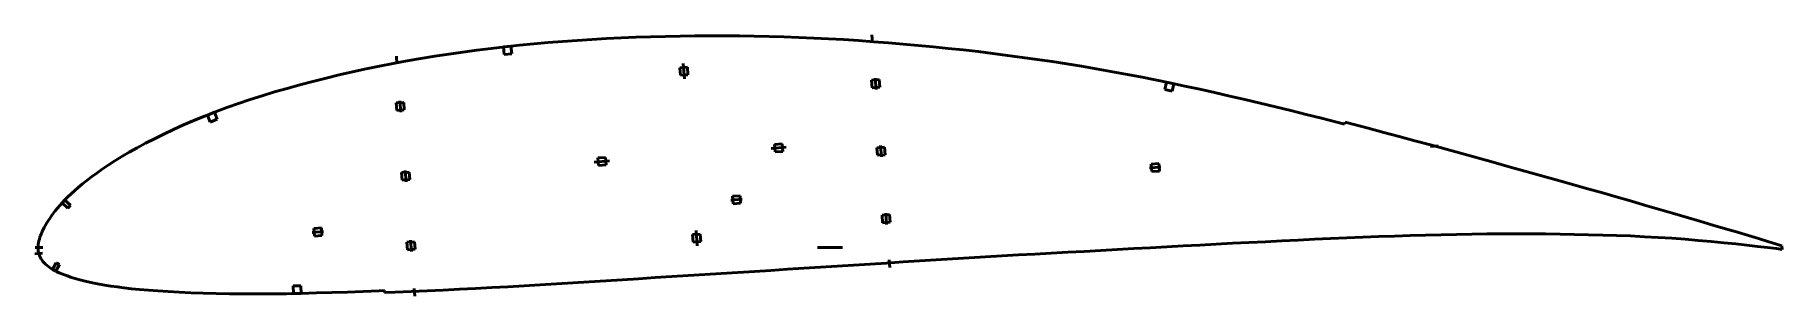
# Model space of a CAD drawing. Header units: metres. Extents: x -344 to 574, y -25 to 112.
import ezdxf

# ---------------------------------------------------------------- set-up
doc = ezdxf.new("R2010")
doc.units = ezdxf.units.M
for name, color, linetype, lineweight in [('FoilLayer', 1, 'Continuous', 50), ('StringerLayer', 1, 'Continuous', 50), ('SubLayer', 1, 'Continuous', 50)]:
    doc.layers.add(name, color=color, linetype=linetype, lineweight=lineweight)

msp = doc.modelspace()

# ---------------------------------------------------------------- linework, layer by layer
at = {"layer": 'FoilLayer'}
for p, q in [((-36.37, 110.21), (-44.09, 109.83)), ((-28.63, 110.54), (-36.37, 110.21)), ((-20.88, 110.81), (-28.63, 110.54)), ((-13.11, 111.02), (-20.88, 110.81)), ((-5.34, 111.18), (-13.11, 111.02)), ((2.45, 111.29), (-5.34, 111.18)), ((10.23, 111.34), (2.45, 111.29)), ((18.01, 111.33), (10.23, 111.34)), ((25.8, 111.27), (18.01, 111.33)), ((33.59, 111.15), (25.8, 111.27)), ((41.39, 110.97), (33.59, 111.15)), ((49.19, 110.74), (41.39, 110.97)), ((57, 110.46), (49.19, 110.74)), ((64.82, 110.12), (57, 110.46)), ((-126.88, 101.68), (-134.23, 100.54)), ((-119.49, 102.75), (-126.88, 101.68)), ((-112.08, 103.75), (-119.49, 102.75)), ((-104.65, 104.69), (-112.08, 103.75)), ((-97.2, 105.57), (-104.65, 104.69)), ((-89.74, 106.37), (-97.2, 105.57)), ((-82.26, 107.1), (-89.74, 106.37)), ((-74.72, 107.76), (-82.26, 107.1)), ((-67.13, 108.36), (-74.72, 107.76)), ((-59.48, 108.9), (-67.13, 108.36)), ((-51.8, 109.39), (-59.48, 108.9)), ((-44.09, 109.83), (-51.8, 109.39)), ((72.65, 109.73), (64.82, 110.12)), ((80.49, 109.28), (72.65, 109.73)), ((88.33, 108.78), (80.49, 109.28)), ((96.19, 108.22), (88.33, 108.78)), ((104.05, 107.62), (96.19, 108.22)), ((111.92, 106.97), (104.05, 107.62)), ((119.79, 106.26), (111.92, 106.97)), ((127.65, 105.52), (119.79, 106.26)), ((135.51, 104.72), (127.65, 105.52)), ((143.34, 103.88), (135.51, 104.72)), ((151.16, 102.98), (143.34, 103.88)), ((158.95, 102.04), (151.16, 102.98)), ((166.74, 101.04), (158.95, 102.04)), ((174.52, 99.99), (166.74, 101.04)), ((-177.44, 92.36), (-184.45, 90.76)), ((-170.38, 93.89), (-177.44, 92.36)), ((-163.25, 95.35), (-170.38, 93.89)), ((-156.07, 96.75), (-163.25, 95.35)), ((-148.83, 98.08), (-156.07, 96.75)), ((-141.55, 99.34), (-148.83, 98.08)), ((-134.23, 100.54), (-141.55, 99.34)), ((182.29, 98.89), (174.52, 99.99)), ((190.05, 97.73), (182.29, 98.89)), ((197.8, 96.53), (190.05, 97.73)), ((205.54, 95.27), (197.8, 96.53)), ((213.27, 93.96), (205.54, 95.27)), ((221, 92.59), (213.27, 93.96)), ((228.73, 91.16), (221, 92.59)), ((-211.82, 83.69), (-218.42, 81.79)), ((-205.08, 85.54), (-211.82, 83.69)), ((-198.26, 87.35), (-205.08, 85.54)), ((-191.38, 89.1), (-198.26, 87.35)), ((-184.45, 90.76), (-191.38, 89.1)), ((236.48, 89.68), (228.73, 91.16)), ((244.24, 88.14), (236.48, 89.68)), ((252.02, 86.55), (244.24, 88.14)), ((259.81, 84.91), (252.02, 86.55)), ((267.64, 83.21), (259.81, 84.91)), ((275.5, 81.45), (267.64, 83.21)), ((-243.45, 73.6), (-249.38, 71.39)), ((-237.4, 75.74), (-243.45, 73.6)), ((-231.21, 77.82), (-237.4, 75.74)), ((-224.88, 79.84), (-231.21, 77.82)), ((-218.42, 81.79), (-224.88, 79.84)), ((283.41, 79.63), (275.5, 81.45)), ((291.38, 77.77), (283.41, 79.63)), ((299.41, 75.86), (291.38, 77.77)), ((307.46, 73.93), (299.41, 75.86)), ((315.52, 71.97), (307.46, 73.93)), ((-266.27, 64.45), (-271.57, 62.06)), ((-260.8, 66.81), (-266.27, 64.45)), ((-255.17, 69.12), (-260.8, 66.81)), ((-249.38, 71.39), (-255.17, 69.12)), ((323.58, 69.98), (315.52, 71.97)), ((331.64, 67.96), (323.58, 69.98)), ((339.72, 65.9), (331.64, 67.96)), ((343.8, 64.85), (339.72, 65.9)), ((344.06, 65.86), (343.8, 64.85)), ((348.08, 64.82), (344.06, 65.86)), ((356.21, 62.7), (348.08, 64.82)), ((-281.57, 57.23), (-286.24, 54.83)), ((-276.67, 59.64), (-281.57, 57.23)), ((-271.57, 62.06), (-276.67, 59.64)), ((364.35, 60.55), (356.21, 62.7)), ((372.51, 58.38), (364.35, 60.55)), ((380.68, 56.17), (372.51, 58.38)), ((388.89, 53.94), (380.68, 56.17)), ((-298.72, 47.84), (-302.36, 45.59)), ((-294.82, 50.13), (-298.72, 47.84)), ((-290.66, 52.46), (-294.82, 50.13)), ((-286.24, 54.83), (-290.66, 52.46)), ((397.13, 51.68), (388.89, 53.94)), ((405.38, 49.41), (397.13, 51.68)), ((413.65, 47.13), (405.38, 49.41)), ((421.91, 44.83), (413.65, 47.13)), ((-314.59, 37.22), (-317.1, 35.3)), ((-311.87, 39.21), (-314.59, 37.22)), ((-308.93, 41.27), (-311.87, 39.21)), ((-305.77, 43.4), (-308.93, 41.27)), ((-302.36, 45.59), (-305.77, 43.4)), ((430.18, 42.52), (421.91, 44.83)), ((438.45, 40.21), (430.18, 42.52)), ((446.69, 37.9), (438.45, 40.21)), ((454.87, 35.6), (446.69, 37.9)), ((-325.33, 28.24), (-327.02, 26.61)), ((-323.52, 29.92), (-325.33, 28.24)), ((-321.55, 31.66), (-323.52, 29.92)), ((-319.42, 33.45), (-321.55, 31.66)), ((-317.1, 35.3), (-319.42, 33.45)), ((462.96, 33.33), (454.87, 35.6)), ((470.92, 31.08), (462.96, 33.33)), ((478.74, 28.89), (470.92, 31.08)), ((486.42, 26.7), (478.74, 28.89)), ((-333.68, 19.27), (-334.72, 17.93)), ((-332.55, 20.65), (-333.68, 19.27)), ((-331.33, 22.06), (-332.55, 20.65)), ((-330.01, 23.53), (-331.33, 22.06)), ((-328.57, 25.04), (-330.01, 23.53)), ((-327.02, 26.61), (-328.57, 25.04)), ((493.98, 24.53), (486.42, 26.7)), ((501.42, 22.34), (493.98, 24.53)), ((508.77, 20.2), (501.42, 22.34)), ((516.02, 18.13), (508.77, 20.2)), ((-340.01, 9.58), (-340.51, 8.53)), ((-339.44, 10.66), (-340.01, 9.58)), ((-338.8, 11.79), (-339.44, 10.66)), ((-338.12, 12.96), (-338.8, 11.79)), ((-337.38, 14.16), (-338.12, 12.96)), ((-336.56, 15.38), (-337.38, 14.16)), ((-335.68, 16.64), (-336.56, 15.38)), ((-334.72, 17.93), (-335.68, 16.64)), ((523.21, 16.03), (516.02, 18.13)), ((530.34, 13.92), (523.21, 16.03)), ((537.27, 11.87), (530.34, 13.92)), ((543.89, 9.9), (537.27, 11.87)), ((550.14, 8.05), (543.89, 9.9)), ((-342.63, 0.82), (-342.67, -0.06)), ((-342.55, 1.7), (-342.63, 0.82)), ((-342.41, 2.61), (-342.55, 1.7)), ((-342.23, 3.55), (-342.41, 2.61)), ((-342, 4.5), (-342.23, 3.55)), ((-341.71, 5.44), (-342, 4.5)), ((-341.36, 6.42), (-341.71, 5.44)), ((-340.95, 7.46), (-341.36, 6.42)), ((-340.51, 8.53), (-340.95, 7.46)), ((241.69, -0.05), (250.36, 0.41)), ((250.36, 0.41), (259.03, 0.88)), ((259.03, 0.88), (267.68, 1.34)), ((267.68, 1.34), (276.32, 1.81)), ((276.32, 1.81), (284.94, 2.26)), ((284.94, 2.26), (293.54, 2.7)), ((293.54, 2.7), (302.15, 3.12)), ((302.15, 3.12), (310.77, 3.54)), ((310.77, 3.54), (319.37, 3.95)), ((319.37, 3.95), (327.94, 4.36)), ((327.94, 4.36), (336.44, 4.76)), ((336.44, 4.76), (344.88, 5.13)), ((344.88, 5.13), (353.29, 5.47)), ((353.29, 5.47), (361.67, 5.79)), ((361.67, 5.79), (369.96, 6.1)), ((369.96, 6.1), (378.17, 6.36)), ((378.17, 6.36), (386.34, 6.58)), ((386.34, 6.58), (394.49, 6.75)), ((394.49, 6.75), (402.61, 6.91)), ((402.61, 6.91), (410.66, 7.06)), ((410.66, 7.06), (418.56, 7.2)), ((418.56, 7.2), (426.3, 7.26)), ((426.3, 7.26), (434.03, 7.22)), ((434.03, 7.22), (441.75, 7.18)), ((441.75, 7.18), (449.4, 7.16)), ((449.4, 7.16), (456.95, 7.08)), ((456.95, 7.08), (464.46, 6.91)), ((464.46, 6.91), (471.96, 6.74)), ((471.96, 6.74), (479.38, 6.61)), ((479.38, 6.61), (486.69, 6.42)), ((486.69, 6.42), (493.97, 6.11)), ((493.97, 6.11), (501.3, 5.73)), ((501.3, 5.73), (508.6, 5.36)), ((508.6, 5.36), (515.71, 4.96)), ((515.71, 4.96), (522.68, 4.43)), ((522.68, 4.43), (529.61, 3.82)), ((529.61, 3.82), (536.41, 3.18)), ((536.41, 3.18), (542.99, 2.55)), ((542.99, 2.55), (549.26, 1.91)), ((549.26, 1.91), (555.18, 1.25)), ((555.95, 6.33), (550.14, 8.05)), ((555.18, 1.25), (560.74, 0.64)), ((561.28, 4.72), (555.95, 6.33)), ((560.74, 0.64), (565.91, 0.03)), ((566.17, 3.21), (561.28, 4.72)), ((565.91, 0.03), (570.67, -0.54)), ((570.68, 1.85), (566.17, 3.21)), ((573.49, 0.95), (570.68, 1.85)), ((573.62, -0.93), (573.49, 0.95)), ((-342.67, -0.06), (-342.67, -0.86)), ((-342.67, -0.86), (-342.61, -1.68)), ((-342.61, -1.68), (-342.48, -2.49)), ((-342.48, -2.49), (-342.27, -3.3)), ((-342.27, -3.3), (-342, -4.12)), ((-342, -4.12), (-341.65, -4.93)), ((-341.65, -4.93), (-341.23, -5.72)), ((-341.23, -5.72), (-340.74, -6.5)), ((-340.74, -6.5), (-340.16, -7.26)), ((-340.16, -7.26), (-339.51, -8.01)), ((-339.51, -8.01), (-338.78, -8.74)), ((-338.78, -8.74), (-337.98, -9.45)), ((85.79, -9.21), (94.47, -8.65)), ((94.47, -8.65), (103.16, -8.09)), ((103.16, -8.09), (111.83, -7.54)), ((111.83, -7.54), (120.5, -6.99)), ((120.5, -6.99), (129.16, -6.45)), ((129.16, -6.45), (137.81, -5.92)), ((137.81, -5.92), (146.47, -5.39)), ((146.47, -5.39), (155.11, -4.87)), ((155.11, -4.87), (163.75, -4.36)), ((163.75, -4.36), (172.38, -3.87)), ((172.38, -3.87), (181.01, -3.38)), ((181.01, -3.38), (189.66, -2.91)), ((189.66, -2.91), (198.33, -2.44)), ((198.33, -2.44), (207, -1.96)), ((207, -1.96), (215.68, -1.48)), ((215.68, -1.48), (224.36, -1)), ((224.36, -1), (233.02, -0.52)), ((233.02, -0.52), (241.69, -0.05)), ((570.67, -0.54), (573.62, -0.93)), ((-337.98, -9.45), (-337.1, -10.14)), ((-337.1, -10.14), (-336.16, -10.8)), ((-336.16, -10.8), (-335.14, -11.44)), ((-335.14, -11.44), (-334.05, -12.06)), ((-334.05, -12.06), (-332.87, -12.66)), ((-332.87, -12.66), (-331.6, -13.24)), ((-331.6, -13.24), (-330.25, -13.8)), ((-330.25, -13.8), (-328.8, -14.36)), ((-328.8, -14.36), (-327.26, -14.91)), ((-327.26, -14.91), (-325.62, -15.46)), ((-325.62, -15.46), (-323.88, -16.01)), ((-323.88, -16.01), (-322.02, -16.55)), ((-322.02, -16.55), (-320.04, -17.09)), ((-320.04, -17.09), (-317.91, -17.61)), ((-317.91, -17.61), (-315.62, -18.13)), ((-315.62, -18.13), (-313.15, -18.64)), ((-61.66, -18.47), (-53.05, -17.94)), ((-53.05, -17.94), (-44.42, -17.41)), ((-44.42, -17.41), (-35.79, -16.87)), ((-35.79, -16.87), (-27.13, -16.32)), ((-27.13, -16.32), (-18.45, -15.77)), ((-18.45, -15.77), (-9.76, -15.22)), ((-9.76, -15.22), (-1.08, -14.67)), ((-1.08, -14.67), (7.61, -14.13)), ((7.61, -14.13), (16.3, -13.59)), ((16.3, -13.59), (24.98, -13.05)), ((24.98, -13.05), (33.66, -12.5)), ((33.66, -12.5), (42.35, -11.94)), ((42.35, -11.94), (51.04, -11.39)), ((51.04, -11.39), (59.73, -10.84)), ((59.73, -10.84), (68.42, -10.3)), ((68.42, -10.3), (77.11, -9.76)), ((77.11, -9.76), (85.79, -9.21)), ((-313.15, -18.64), (-310.5, -19.15)), ((-310.5, -19.15), (-307.63, -19.67)), ((-307.63, -19.67), (-304.53, -20.18)), ((-304.53, -20.18), (-301.19, -20.67)), ((-301.19, -20.67), (-297.56, -21.15)), ((-297.56, -21.15), (-293.63, -21.6)), ((-293.63, -21.6), (-289.35, -22.02)), ((-289.35, -22.02), (-284.71, -22.41)), ((-284.71, -22.41), (-279.69, -22.79)), ((-279.69, -22.79), (-274.3, -23.14)), ((-274.3, -23.14), (-268.54, -23.45)), ((-268.54, -23.45), (-262.42, -23.7)), ((-262.42, -23.7), (-255.95, -23.91)), ((-255.95, -23.91), (-249.14, -24.07)), ((-249.14, -24.07), (-242.07, -24.2)), ((-242.07, -24.2), (-234.8, -24.29)), ((-234.8, -24.29), (-227.39, -24.32)), ((-227.39, -24.32), (-219.86, -24.3)), ((-219.86, -24.3), (-212.19, -24.2)), ((-212.19, -24.2), (-204.37, -24.04)), ((-204.37, -24.04), (-196.4, -23.84)), ((-196.4, -23.84), (-188.32, -23.61)), ((-188.32, -23.61), (-180.13, -23.34)), ((-180.13, -23.34), (-171.85, -23.03)), ((-171.85, -23.03), (-163.48, -22.71)), ((-163.48, -22.71), (-160.67, -22.6)), ((-160.67, -22.6), (-160.63, -23.65)), ((-160.63, -23.65), (-155.03, -23.43)), ((-155.03, -23.43), (-146.62, -23.09)), ((-146.62, -23.09), (-138.22, -22.72)), ((-138.22, -22.72), (-129.8, -22.32)), ((-129.8, -22.32), (-121.33, -21.89)), ((-121.33, -21.89), (-112.83, -21.45)), ((-112.83, -21.45), (-104.32, -20.99)), ((-104.32, -20.99), (-95.81, -20.53)), ((-95.81, -20.53), (-87.31, -20.05)), ((-87.31, -20.05), (-78.8, -19.54)), ((-78.8, -19.54), (-70.25, -19.01)), ((-70.25, -19.01), (-61.66, -18.47))]:
    msp.add_line(p, q, dxfattribs=at)
at = {"layer": 'StringerLayer'}
for p, q in [((-94.22, 105.89), (-98.2, 105.46)), ((-98.2, 105.46), (-97.77, 101.48)), ((-97.77, 101.48), (-93.79, 101.91)), ((-93.79, 101.91), (-94.22, 105.89)), ((250.13, 86.95), (249.3, 83.04)), ((249.3, 83.04), (253.22, 82.21)), ((254.04, 86.13), (250.13, 86.95)), ((253.22, 82.21), (254.04, 86.13)), ((-249.98, 71.15), (-253.71, 69.69)), ((-253.71, 69.69), (-252.25, 65.97)), ((-252.25, 65.97), (-248.53, 67.43)), ((-248.53, 67.43), (-249.98, 71.15)), ((-328.63, 24.98), (-330.01, 23.53)), ((-330.01, 23.53), (-327.1, 20.78)), ((-325.73, 22.23), (-328.63, 24.98)), ((-327.1, 20.78), (-325.73, 22.23)), ((-333.17, -7.96), (-335.13, -11.45)), ((-333.39, -12.43), (-331.43, -8.95)), ((-331.43, -8.95), (-333.17, -7.96)), ((-335.13, -11.45), (-333.39, -12.43)), ((-204.62, -20.04), (-208.61, -20.12)), ((-208.61, -20.12), (-208.53, -24.12)), ((-208.53, -24.12), (-204.53, -24.04)), ((-204.53, -24.04), (-204.62, -20.04))]:
    msp.add_line(p, q, dxfattribs=at)
at = {"layer": 'SubLayer'}
for p, q in [((95.45, 111.76), (95.76, 107.77)), ((-154.43, 100.6), (-154.12, 96.61)), ((-1.54, 94.87), (-5.52, 94.56)), ((-5.52, 94.56), (-5.22, 90.57)), ((-3.68, 96.71), (-3.07, 88.73)), ((-1.23, 90.88), (-1.54, 94.87)), ((-5.22, 90.57), (-1.23, 90.88)), ((99.27, 88.27), (95.28, 87.97)), ((95.28, 87.97), (95.59, 83.98)), ((95.59, 83.98), (99.57, 84.28)), ((97.2, 89.12), (97.66, 83.13)), ((99.57, 84.28), (99.27, 88.27)), ((-150.55, 76.34), (-154.54, 76.03)), ((-154.54, 76.03), (-154.23, 72.04)), ((-152.62, 77.18), (-152.16, 71.2)), ((-150.25, 72.35), (-150.55, 76.34)), ((-154.23, 72.04), (-150.25, 72.35)), ((-44.6, 47.42), (-48.59, 47.11)), ((-48.59, 47.11), (-48.28, 43.13)), ((-44.29, 43.43), (-44.6, 47.42)), ((42.45, 52.11), (50.43, 52.73)), ((48.28, 54.57), (44.29, 54.26)), ((44.29, 54.26), (44.6, 50.27)), ((44.6, 50.27), (48.59, 50.58)), ((48.59, 50.58), (48.28, 54.57)), ((102, 52.81), (98.01, 52.5)), ((98.01, 52.5), (98.32, 48.51)), ((98.32, 48.51), (102.3, 48.82)), ((99.93, 53.65), (100.39, 47.67)), ((102.3, 48.82), (102, 52.81)), ((388.98, 53.22), (392.96, 53.52)), ((-147.73, 39.72), (-151.72, 39.41)), ((-151.72, 39.41), (-151.42, 35.42)), ((-149.81, 40.56), (-149.35, 34.58)), ((-147.43, 35.73), (-147.73, 39.72)), ((-50.43, 44.97), (-42.45, 45.58)), ((-48.28, 43.13), (-44.29, 43.43)), ((241.32, 41.85), (247.3, 42.31)), ((246.15, 44.23), (242.16, 43.92)), ((242.16, 43.92), (242.47, 39.94)), ((242.47, 39.94), (246.46, 40.24)), ((246.46, 40.24), (246.15, 44.23)), ((-151.42, 35.42), (-147.43, 35.73)), ((21.33, 24.93), (27.31, 25.39)), ((26.16, 27.3), (22.17, 27)), ((22.17, 27), (22.48, 23.01)), ((22.48, 23.01), (26.46, 23.32)), ((26.46, 23.32), (26.16, 27.3)), ((497.03, 23.11), (497.33, 24.07)), ((-193.83, 10.38), (-197.82, 10.07)), ((-197.82, 10.07), (-197.52, 6.08)), ((-193.53, 6.39), (-193.83, 10.38)), ((104.73, 17.35), (100.74, 17.04)), ((100.74, 17.04), (101.04, 13.05)), ((101.04, 13.05), (105.03, 13.36)), ((102.65, 18.19), (103.11, 12.21)), ((105.03, 13.36), (104.73, 17.35)), ((535.43, 11.9), (535.74, 12.85)), ((-344.17, 0), (-340.17, 0)), ((-198.67, 8), (-192.68, 8.46)), ((-197.52, 6.08), (-193.53, 6.39)), ((-144.92, 3.1), (-148.91, 2.79)), ((-148.91, 2.79), (-148.6, -1.2)), ((-146.99, 3.94), (-146.53, -2.04)), ((-144.61, -0.89), (-144.92, 3.1)), ((5.22, 7.12), (1.23, 6.81)), ((1.23, 6.81), (1.54, 2.83)), ((1.54, 2.83), (5.52, 3.13)), ((3.68, 0.98), (3.07, 8.96)), ((5.52, 3.13), (5.22, 7.12)), ((66.83, 0), (80.01, 0)), ((493.82, 5.62), (493.9, 6.61)), ((533.73, 2.93), (533.81, 3.93)), ((553.64, 0.92), (553.71, 1.92)), ((554.61, 6.21), (554.94, 7.15)), ((-344.33, -3.21), (-340.34, -2.9)), ((-148.6, -1.2), (-144.61, -0.89)), ((104.55, -6.45), (104.86, -10.44)), ((-145.03, -21.47), (-144.73, -25.46))]:
    msp.add_line(p, q, dxfattribs=at)

doc.saveas('drawing.dxf')
